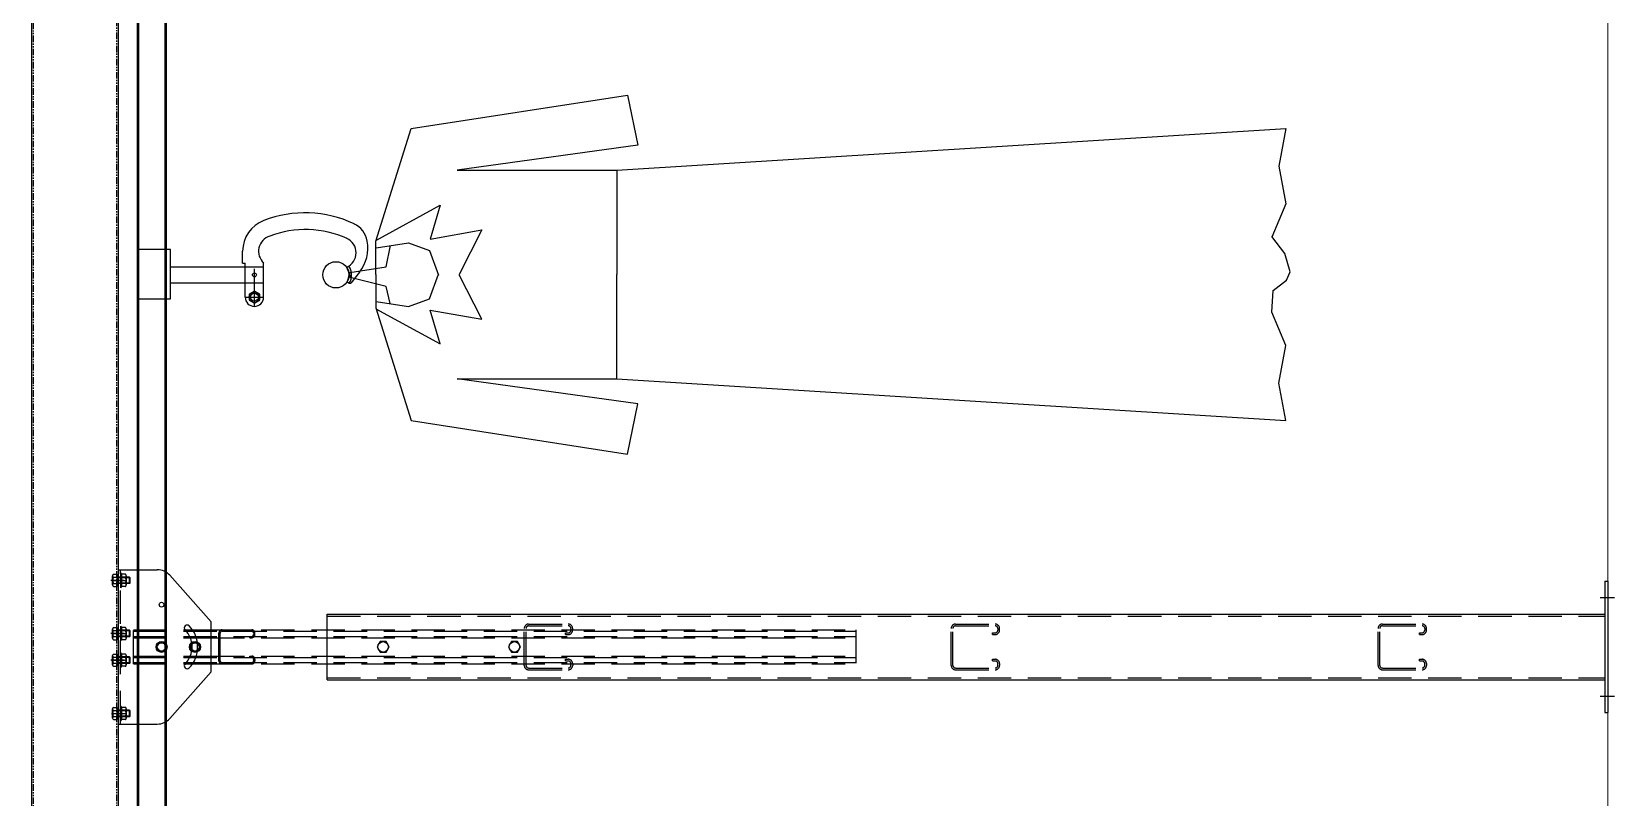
# Model space of a CAD drawing. Header units: millimetres. Extents: x -677815 to 406757, y -145898 to 39000.
# Drawn here: x 399532 to 401941, y -6275 to -5109 of the extents above; entities that cross this region are included whole.
import ezdxf

# ---------------------------------------------------------------- set-up
doc = ezdxf.new("R2010")
doc.units = ezdxf.units.MM
doc.header["$LTSCALE"] = 8
for name, pattern in [('Xref Conv Trash$0$AM_ISO02W050', [7.5, 6, -1.5]), ('Xref Conv Trash$0$CENTER', [7, 4, -1, 1, -1]), ('Xref Conv Trash$0$HIDDEN', [9.525, 6.35, -3.175]), ('Xref Conv Trash$0$PHANTOM', [2.5, 1.25, -0.25, 0.25, -0.25, 0.25, -0.25])]:
    doc.linetypes.add(name, pattern=pattern)
for name, color, linetype in [('Xref Conv Trash$0$15 Traffic Rail', 82, 'Continuous'), ('Xref Conv Trash$0$16 Droppers', 7, 'Continuous'), ('Xref Conv Trash$0$17 G Brackets', 7, 'Continuous'), ('Xref Conv Trash$0$GARMENT', 8, 'Continuous')]:
    doc.layers.add(name, color=color, linetype=linetype)
for name, color, linetype, lineweight in [('Xref Conv Trash$0$A-FLOR-LEVL', 8, 'Continuous', 9), ('Xref Conv Trash$0$Conv - Trash', 1, 'Continuous', 25), ('Xref Conv Trash$0$GOH - Stanchion', 8, 'Continuous', 50), ('Xref Conv Trash$0$Hidden', 9, 'Xref Conv Trash$0$AM_ISO02W050', 25)]:
    doc.layers.add(name, color=color, linetype=linetype, lineweight=lineweight)

# ---------------------------------------------------------------- blocks, each defined once
blk = doc.blocks.new('Xref Conv Trash$0$G Bracket-flat-71')
at = {"layer": 'Xref Conv Trash$0$17 G Brackets'}
for p, q in [((-48, 124), (9.2, 124)), ((-38.6, 132), (-43.2, 124)), ((-43.2, 124), (-38.6, 116)), ((-29.4, 132), (-38.6, 132)), ((-34, 138), (18, 138)), ((-34, 138), (-34, 110)), ((-24.8, 124), (-29.4, 132)), ((-29.4, 116), (-24.8, 124)), ((18, 142), (18, 138)), ((18, 142), (36, 142)), ((-38.6, 116), (-29.4, 116)), ((-34, 110), (18, 110)), ((-10.6, -17), (-12.7, -20.4)), ((-12.7, -20.4), (-12.7, -22.8)), ((4.1, -36), (-12.7, -22.8))]:
    blk.add_line(p, q, dxfattribs=at)
for centre, radius in [((-34, 124), 8), ((-34, 124), 6), ((0, 124), 3)]:
    blk.add_circle(centre, radius, dxfattribs=at)
for centre, radius, start, end in [((-34, 124), 14, 90, 270), ((36, 92), 50, 21, 90), ((36, 93.8), 24, 16.9831, 138.0414), ((-83, 46.3), 152, 335.3833, 21), ((-81.6, 46.8), 176, 335, 21), ((0, 0), 24, 238, 303.8591), ((0, 0), 20, 238, 304.9827), ((33.5, -6.8), 24, 203.457, 335.9103), ((41.1, 11.3), 60, 232, 280), ((45.3, -12.3), 36, 280, 335)]:
    blk.add_arc(centre, radius, start, end, dxfattribs=at)
blk = doc.blocks.new('Xref Conv Trash$0$GOH Transport Rail Section')
at = {"layer": 'Xref Conv Trash$0$15 Traffic Rail'}
blk.add_circle((-1, -301.6, 0.5), 20, dxfattribs=at)
at = {"layer": 'Xref Conv Trash$0$16 Droppers'}
for p, q in [((-13, -50, 0.5), (-13, -191.6, 0.5)), ((-13, -50, 0.5), (-13, -191.9, 0.5)), ((11, -50, 0.5), (11, -191.6, 0.5)), ((11, -50, 0.5), (11, -191.9, 0.5))]:
    blk.add_line(p, q, dxfattribs=at)
blk.add_lwpolyline([(37.5, -50), (37.5, 0), (-37.5, 0), (-37.5, -50)], close=True, dxfattribs=at)
blk.add_lwpolyline([(37.5, -50), (37.5, 0), (-37.5, 0), (-37.5, -50)], close=True, dxfattribs=at)
at = {"layer": 'Xref Conv Trash$0$17 G Brackets'}
blk.add_blockref('Xref Conv Trash$0$G Bracket-flat-71', (-1, -301.6, 0.5), dxfattribs=at)
blk = doc.blocks.new('Xref Conv Trash$0$Hanging Long')
at = {"layer": 'Xref Conv Trash$0$GARMENT'}
for p, q in [((-3.8, -0.3), (3.8, 0.3)), ((3.8, 0.3), (12.2, -55.3)), ((-17.5, -55.3), (-3.8, -0.3)), ((-50.4, -39.3), (-222, -93.3)), ((-51.5, -39.5), (-105.2, -137.3)), ((0.4, -39.3), (-50.4, -39.3)), ((-40.4, -40), (-48.1, -88.9)), ((0.4, -39.3), (51.2, -39.3)), ((41.1, -40), (48.9, -88.9)), ((51.2, -39.3), (222.7, -93.3)), ((52.2, -39.5), (105.9, -137.3)), ((-43.7, -61.2), (-17.5, -55.3)), ((12.2, -55.3), (44.6, -61.8)), ((-222, -93.3), (-272.8, -422.4)), ((-48.1, -88.9), (-36.5, -120.9)), ((48.9, -88.9), (37.2, -120.9)), ((222.7, -93.3), (273.5, -422.4)), ((-105.2, -137.3), (-53.6, -122.3)), ((-53.6, -122.3), (-67.7, -200.9)), ((-36.5, -120.9), (1.2, -135)), ((37.2, -120.9), (-0.4, -135)), ((54.4, -122.3), (68.5, -200.9)), ((105.9, -137.3), (54.4, -122.3)), ((-196.5, -438.5), (-158.4, -163.4)), ((-158.4, -163.4), (-158.4, -406.2)), ((-67.7, -200.9), (0.1, -166.1)), ((68.5, -200.9), (0.7, -166.1)), ((159.2, -163.4), (159.2, -406.2)), ((197.3, -438.5), (159.2, -163.4)), ((-158.4, -406.2), (-222, -1425)), ((-158.4, -406.2), (0.4, -406.2)), ((159.2, -406.2), (0.4, -406.2)), ((159.2, -406.2), (222.7, -1425)), ((-272.8, -422.4), (-196.5, -438.5)), ((273.5, -422.4), (197.3, -438.5)), ((-222, -1425), (-164.8, -1414.2)), ((-164.8, -1414.2), (-107.6, -1425)), ((-164.8, -1414.2), (-164.8, -1414.2)), ((-107.6, -1425), (-56.8, -1403.4)), ((-56.8, -1403.4), (-56.8, -1403.4)), ((-56.8, -1403.4), (-56.8, -1403.4)), ((-56.8, -1403.4), (-24, -1405.6)), ((-24, -1405.6), (-8.2, -1425.9)), ((32.7, -1423.3), (58.4, -1403.8)), ((108.4, -1425), (57.5, -1403.4)), ((57.5, -1403.4), (57.5, -1403.4)), ((57.5, -1403.4), (57.5, -1403.4)), ((165.5, -1414.2), (108.4, -1425)), ((222.7, -1425), (165.5, -1414.2)), ((165.5, -1414.2), (165.5, -1414.2)), ((-222, -1425), (-222, -1425)), ((-107.6, -1425), (-107.6, -1425)), ((-107.6, -1425), (-107.6, -1425)), ((-8.2, -1425.9), (4.4, -1431.3)), ((4.4, -1431.3), (32.7, -1423.3)), ((108.4, -1425), (108.4, -1425)), ((108.4, -1425), (108.4, -1425)), ((222.7, -1425), (222.7, -1425))]:
    blk.add_line(p, q, dxfattribs=at)
blk = doc.blocks.new('*U199')
for p, q in [((5049.9, 1715.7), (36546.9, 7369.9)), ((5073.2, 1585.8), (36570.2, 7240)), ((5073.2, 1585.8), (36570.2, 7240))]:
    blk.add_line(p, q)
at = {"linetype": 'Xref Conv Trash$0$PHANTOM'}
for p, q in [((5065.5, 1716), (36532.1, 7364.7)), ((5072.7, 1588.3), (36569.7, 7242.4))]:
    blk.add_line(p, q, dxfattribs=at)
blk = doc.blocks.new('*U207')
at = {"linetype": 'Continuous'}
for p, q in [((0, 0), (0, -59.2)), ((0, 0), (235, 0)), ((235, 0), (235, -59.2)), ((79.4, -141.4), (8.5, -78.2)), ((155.6, -141.4), (226.5, -78.2)), ((79.4, -141.4), (155.6, -141.4)), ((67.5, -318), (167.5, -318)), ((67.5, -318), (67.5, -2263)), ((167.5, -318), (167.5, -2263)), ((217.5, -2263), (17.5, -2263)), ((17.5, -2263), (17.5, -2268)), ((217.5, -2263), (217.5, -2268)), ((217.5, -2268), (17.5, -2268))]:
    blk.add_line(p, q, dxfattribs=at)
for p, q in [((6.9, 7.5), (6.9, 2)), ((6.9, 2), (25.4, 2)), ((9.2, 9), (11.5, 9)), ((11.5, 9), (11.5, 2)), ((11.5, 9), (20.8, 9)), ((20.8, 9), (20.8, 2)), ((20.8, 9), (23.1, 9)), ((25.4, 7.5), (25.4, 2)), ((88, 7.5), (88, 2)), ((88, 2), (106.5, 2)), ((90.3, 9), (92.6, 9)), ((92.6, 9), (92.6, 2)), ((92.6, 9), (101.8, 9)), ((101.8, 9), (101.8, 2)), ((101.8, 9), (104.2, 9)), ((106.5, 7.5), (106.5, 2)), ((128.5, 7.5), (128.5, 2)), ((128.5, 2), (147, 2)), ((130.8, 9), (133.2, 9)), ((133.2, 9), (133.2, 2)), ((133.2, 9), (142.4, 9)), ((142.4, 9), (142.4, 2)), ((142.4, 9), (144.7, 9)), ((147, 7.5), (147, 2)), ((209.6, 7.5), (209.6, 2)), ((209.6, 2), (228.1, 2)), ((211.9, 9), (214.2, 9)), ((214.2, 9), (214.2, 2)), ((214.2, 9), (223.5, 9)), ((223.5, 9), (223.5, 2)), ((223.5, 9), (225.8, 9)), ((228.1, 7.5), (228.1, 2)), ((117.5, -109.3), (111.1, -113)), ((111.1, -113), (111.1, -120.4)), ((111.1, -120.4), (117.5, -124.1)), ((123.9, -113), (117.5, -109.3)), ((117.5, -124.1), (123.9, -120.4)), ((123.9, -120.4), (123.9, -113))]:
    blk.add_line(p, q)
at = {"linetype": 'Xref Conv Trash$0$CENTER'}
for p, q in [((42.5, -2256.2), (42.5, -2277.8)), ((192.5, -2256.2), (192.5, -2277.8))]:
    blk.add_line(p, q, dxfattribs=at)
for points in [[(111.1, -69.4), (117.5, -73.1), (123.9, -69.4), (123.9, -62), (117.5, -58.3), (111.1, -62)], [(109.5, -407.7), (117.5, -412.4), (125.5, -407.7), (125.5, -398.5), (117.5, -393.9), (109.5, -398.5)], [(109.5, -607.7), (117.5, -612.4), (125.5, -607.7), (125.5, -598.5), (117.5, -593.9), (109.5, -598.5)]]:
    blk.add_lwpolyline(points, close=True)
for centre, radius in [((117.5, -65.7), 8.4), ((117.5, -65.7), 6.4), ((117.5, -116.7), 8.4), ((117.5, -116.7), 6.4), ((117.5, -403.1), 8), ((117.5, -603.1), 8)]:
    blk.add_circle(centre, radius)
at = {"linetype": 'Continuous'}
blk.add_circle((181.8, -65.7), 3.6, dxfattribs=at)
for centre, radius, start, end in [((9.2, 6.5), 2.53, 23.991, 156.009), ((16.1, 1.1), 7.86, 54.0166, 125.9834), ((23.1, 6.5), 2.53, 23.991, 156.009), ((90.3, 6.5), 2.53, 23.991, 156.009), ((97.2, 1.1), 7.86, 54.0166, 125.9834), ((104.2, 6.5), 2.53, 23.991, 156.009), ((130.8, 6.5), 2.53, 23.991, 156.009), ((137.8, 1.1), 7.86, 54.0166, 125.9834), ((144.7, 6.5), 2.53, 23.991, 156.009), ((211.9, 6.5), 2.53, 23.991, 156.009), ((218.8, 1.1), 7.86, 54.0166, 125.9834), ((225.8, 6.5), 2.53, 23.991, 156.009)]:
    blk.add_arc(centre, radius, start, end)
for centre, radius, start, end in [((25.4, -59.2), 25.4, 180, 228.2691), ((209.6, -59.2), 25.4, 311.7309, 0), ((88.7, -104.7), 4.4, 45, 225), ((116.3, -77.6), 43.1, 224.5473, 271.6144), ((117.5, -75.9), 36.4, 225, 270), ((117.5, -75.9), 36.4, 270, 315), ((118.7, -77.6), 43.1, 268.3856, 315.4527), ((146.3, -104.7), 4.4, 315, 135)]:
    blk.add_arc(centre, radius, start, end, dxfattribs=at)
at = {"layer": 'Xref Conv Trash$0$Hidden', "linetype": 'Xref Conv Trash$0$HIDDEN'}
for p, q in [((11.1, -17), (11.1, 2)), ((12.1, -18), (12.1, 2)), ((20.1, -18), (20.1, 2)), ((21.1, -17), (21.1, 2)), ((92.2, -17), (92.2, 2)), ((93.2, -18), (93.2, 2)), ((101.2, -18), (101.2, 2)), ((102.2, -17), (102.2, 2)), ((132.8, -17), (132.8, 2)), ((133.8, -18), (133.8, 2)), ((141.8, -18), (141.8, 2)), ((142.8, -17), (142.8, 2)), ((213.8, -17), (213.8, 2)), ((214.8, -18), (214.8, 2)), ((222.8, -18), (222.8, 2)), ((223.8, -17), (223.8, 2)), ((0, -3), (235, -3)), ((12.1, -18), (11.1, -17)), ((11.1, -17), (21.1, -17)), ((12.1, -18), (20.1, -18)), ((20.1, -18), (21.1, -17)), ((91.5, -23), (91.5, -163.8)), ((91.5, -23), (143.5, -23)), ((92.2, -17), (102.2, -17)), ((93.2, -18), (92.2, -17)), ((93.2, -18), (101.2, -18)), ((93.5, -23), (93.5, -1123)), ((101.2, -18), (102.2, -17)), ((101.5, -23), (101.5, -1123)), ((103.5, -23), (103.5, -163.8)), ((131.5, -23), (131.5, -163.8)), ((132.8, -17), (142.8, -17)), ((133.8, -18), (132.8, -17)), ((133.5, -23), (133.5, -1123)), ((133.8, -18), (141.8, -18)), ((141.5, -23), (141.5, -1123)), ((141.8, -18), (142.8, -17)), ((143.5, -23), (143.5, -163.8)), ((213.8, -17), (223.8, -17)), ((214.8, -18), (213.8, -17)), ((214.8, -18), (222.8, -18)), ((222.8, -18), (223.8, -17)), ((91.5, -141.4), (91.5, -1123)), ((103.5, -141.4), (103.5, -1123)), ((131.5, -141.4), (131.5, -1123)), ((143.5, -141.4), (143.5, -1123)), ((91.5, -158), (91.5, -203)), ((93.5, -158), (93.5, -203)), ((96.5, -153), (138.5, -153)), ((96.5, -155), (138.5, -155)), ((141.5, -158), (141.5, -203)), ((143.5, -158), (143.5, -203)), ((96.5, -206), (98.5, -206)), ((98.5, -208), (96.5, -208)), ((101.5, -200), (101.5, -203)), ((101.5, -200), (103.5, -200)), ((103.5, -200), (103.5, -203)), ((131.5, -200), (131.5, -203)), ((131.5, -200), (133.5, -200)), ((133.5, -200), (131.5, -200)), ((133.5, -200), (133.5, -203)), ((133.5, -200), (133.5, -203)), ((138.5, -206), (136.5, -206)), ((136.5, -208), (138.5, -208)), ((70.5, -318), (70.5, -2263)), ((164.5, -318), (164.5, -2263)), ((82.7, -624.7), (82.7, -685)), ((85.3, -624.7), (85.3, -685)), ((89.4, -618), (145.6, -618)), ((89.4, -620.7), (145.6, -620.7)), ((149.7, -624.7), (149.7, -685)), ((152.3, -624.7), (152.3, -685)), ((89.4, -689), (92, -689)), ((92, -691.7), (89.4, -691.7)), ((96.1, -681), (98.7, -681)), ((96.1, -681), (96.1, -685)), ((98.7, -681), (98.7, -685)), ((138.9, -681), (136.3, -681)), ((136.3, -681), (138.9, -681)), ((136.3, -681), (136.3, -685)), ((138.9, -681), (138.9, -685)), ((138.9, -681), (138.9, -685)), ((145.6, -689), (143, -689)), ((143, -691.7), (145.6, -691.7)), ((143.5, -1123), (91.5, -1123)), ((82.7, -1274.7), (82.7, -1335)), ((85.3, -1274.7), (85.3, -1335)), ((89.4, -1268), (145.6, -1268)), ((89.4, -1270.7), (145.6, -1270.7)), ((149.7, -1274.7), (149.7, -1335)), ((152.3, -1274.7), (152.3, -1335)), ((89.4, -1339), (92, -1339)), ((92, -1341.7), (89.4, -1341.7)), ((96.1, -1331), (98.7, -1331)), ((96.1, -1331), (96.1, -1335)), ((98.7, -1331), (98.7, -1335)), ((138.9, -1331), (136.3, -1331)), ((136.3, -1331), (138.9, -1331)), ((136.3, -1331), (136.3, -1335)), ((138.9, -1331), (138.9, -1335)), ((138.9, -1331), (138.9, -1335)), ((145.6, -1339), (143, -1339)), ((143, -1341.7), (145.6, -1341.7)), ((82.7, -1924.7), (82.7, -1985)), ((85.3, -1924.7), (85.3, -1985)), ((89.4, -1918), (145.6, -1918)), ((89.4, -1920.7), (145.6, -1920.7)), ((149.7, -1924.7), (149.7, -1985)), ((152.3, -1924.7), (152.3, -1985)), ((89.4, -1989), (92, -1989)), ((92, -1991.7), (89.4, -1991.7)), ((96.1, -1981), (96.1, -1985)), ((96.1, -1981), (98.7, -1981)), ((98.7, -1981), (98.7, -1985)), ((136.3, -1981), (136.3, -1985)), ((136.3, -1981), (138.9, -1981)), ((138.9, -1981), (136.3, -1981)), ((138.9, -1981), (138.9, -1985)), ((138.9, -1981), (138.9, -1985)), ((145.6, -1989), (143, -1989)), ((143, -1991.7), (145.6, -1991.7))]:
    blk.add_line(p, q, dxfattribs=at)
at = {"layer": 'Xref Conv Trash$0$Hidden', "linetype": 'Xref Conv Trash$0$CENTER'}
for p, q in [((16.1, 10.6), (16.1, -9.3)), ((97.2, -8.6), (97.2, 11.3)), ((97.2, 10.6), (97.2, -9.3)), ((137.8, -8.6), (137.8, 11.3)), ((218.8, -8.6), (218.8, 11.3))]:
    blk.add_line(p, q, dxfattribs=at)
at = {"layer": 'Xref Conv Trash$0$Hidden'}
for p, q in [((16.1, 8.6), (16.1, -11.3)), ((97.2, 8.6), (97.2, -11.3)), ((137.8, 8.6), (137.8, -11.3)), ((218.8, 8.6), (218.8, -11.3))]:
    blk.add_line(p, q, dxfattribs=at)
for points in [[(6.9, -5), (4.9, -3)], [(27.4, -3), (4.9, -3)], [(25.4, -5), (6.9, -5)], [(6.9, -10.5), (6.9, -5)], [(23.1, -12), (20.8, -12), (11.5, -12), (9.2, -12)], [(11.5, -12), (11.5, -5)], [(20.8, -12), (20.8, -5)], [(27.4, -3), (25.4, -5)], [(25.4, -10.5), (25.4, -5)], [(88, -5), (86, -3)], [(108.5, -3), (86, -3)], [(106.5, -5), (88, -5)], [(88, -10.5), (88, -5)], [(104.2, -12), (101.8, -12), (92.6, -12), (90.3, -12)], [(92.6, -12), (92.6, -5)], [(101.8, -12), (101.8, -5)], [(108.5, -3), (106.5, -5)], [(106.5, -10.5), (106.5, -5)], [(128.5, -5), (126.5, -3)], [(149, -3), (126.5, -3)], [(147, -5), (128.5, -5)], [(128.5, -10.5), (128.5, -5)], [(144.7, -12), (142.4, -12), (133.2, -12), (130.8, -12)], [(133.2, -12), (133.2, -5)], [(142.4, -12), (142.4, -5)], [(149, -3), (147, -5)], [(147, -10.5), (147, -5)], [(209.6, -5), (207.6, -3)], [(230.1, -3), (207.6, -3)], [(228.1, -5), (209.6, -5)], [(209.6, -10.5), (209.6, -5)], [(225.8, -12), (223.5, -12), (214.2, -12), (211.9, -12)], [(214.2, -12), (214.2, -5)], [(223.5, -12), (223.5, -5)], [(230.1, -3), (228.1, -5)], [(228.1, -10.5), (228.1, -5)]]:
    blk.add_lwpolyline(points, dxfattribs=at)
for centre, radius, start, end in [((9.2, -9.5), 2.53, 203.991, 336.009), ((16.1, -4.1), 7.86, 234.0166, 305.9834), ((23.1, -9.5), 2.53, 203.991, 336.009), ((90.3, -9.5), 2.53, 203.991, 336.009), ((97.2, -4.1), 7.86, 234.0166, 305.9834), ((104.2, -9.5), 2.53, 203.991, 336.009), ((130.8, -9.5), 2.53, 203.991, 336.009), ((137.8, -4.1), 7.86, 234.0166, 305.9834), ((144.7, -9.5), 2.53, 203.991, 336.009), ((211.9, -9.5), 2.53, 203.991, 336.009), ((218.8, -4.1), 7.86, 234.0166, 305.9834), ((225.8, -9.5), 2.53, 203.991, 336.009)]:
    blk.add_arc(centre, radius, start, end, dxfattribs=at)
at = {"layer": 'Xref Conv Trash$0$Hidden', "linetype": 'Xref Conv Trash$0$HIDDEN'}
for centre, radius, start, end in [((96.5, -158), 5, 90, 180), ((96.5, -158), 3, 90, 180), ((138.5, -158), 5, 0, 90), ((138.5, -158), 3, 0, 90), ((96.5, -203), 5, 180, 270), ((96.5, -203), 5, 180, 270), ((96.5, -203), 3, 180, 270), ((98.5, -203), 3, 270, 0), ((98.5, -203), 5, 270, 0), ((136.5, -203), 5, 180, 270), ((136.5, -203), 3, 180, 270), ((138.5, -203), 5, 270, 0), ((138.5, -203), 3, 270, 0), ((89.4, -624.7), 6.7, 90, 180), ((89.4, -624.7), 4.02, 90, 180), ((145.6, -624.7), 6.7, 0, 90), ((145.6, -624.7), 4.02, 0, 90), ((89.4, -685), 6.7, 180, 270), ((89.4, -685), 6.7, 180, 270), ((89.4, -685), 4.02, 180, 270), ((92, -685), 6.7, 270, 0), ((92, -685), 4.02, 270, 0), ((143, -685), 6.7, 180, 270), ((143, -685), 4.02, 180, 270), ((145.6, -685), 4.02, 270, 0), ((145.6, -685), 6.7, 270, 0), ((89.4, -1274.7), 6.7, 90, 180), ((89.4, -1274.7), 4.02, 90, 180), ((145.6, -1274.7), 6.7, 0, 90), ((145.6, -1274.7), 4.02, 0, 90), ((89.4, -1335), 6.7, 180, 270), ((89.4, -1335), 6.7, 180, 270), ((89.4, -1335), 4.02, 180, 270), ((92, -1335), 6.7, 270, 0), ((92, -1335), 4.02, 270, 0), ((143, -1335), 6.7, 180, 270), ((143, -1335), 4.02, 180, 270), ((145.6, -1335), 4.02, 270, 0), ((145.6, -1335), 6.7, 270, 0), ((89.4, -1924.7), 6.7, 90, 180), ((89.4, -1924.7), 4.02, 90, 180), ((145.6, -1924.7), 6.7, 0, 90), ((145.6, -1924.7), 4.02, 0, 90), ((89.4, -1985), 6.7, 180, 270), ((89.4, -1985), 6.7, 180, 270), ((89.4, -1985), 4.02, 180, 270), ((92, -1985), 4.02, 270, 0), ((92, -1985), 6.7, 270, 0), ((143, -1985), 6.7, 180, 270), ((143, -1985), 4.02, 180, 270), ((145.6, -1985), 6.7, 270, 0), ((145.6, -1985), 4.02, 270, 0)]:
    blk.add_arc(centre, radius, start, end, dxfattribs=at)
blk = doc.blocks.new('Xref Conv Trash')
at = {"layer": 'Xref Conv Trash$0$A-FLOR-LEVL', "linetype": 'Continuous'}
blk.add_line((401931.6, 10636.8), (401931.6, -123289.7), dxfattribs=at)
at = {"layer": 'Xref Conv Trash$0$GOH - Stanchion', "linetype": 'Continuous'}
for p, q in [((399693.2, -3072.9), (399693.2, -13759.1)), ((399735.2, -3072.9), (399735.2, -13759.1))]:
    blk.add_line(p, q, dxfattribs=at)
at = {"rotation": 90.00000000000001}
for name, p in [('Xref Conv Trash$0$Hanging Long', (400016.2, -5479.4)), ('Xref Conv Trash$0$GOH Transport Rail Section', (399693.2, -5478.4, -0.5))]:
    blk.add_blockref(name, p, dxfattribs=at)
at = {"layer": 'Xref Conv Trash$0$Conv - Trash'}
for name, p, rotation in [('*U199', (400328.1, -40094.1), 79.82297319294562), ('*U207', (399663.6, -6163.4), 89.99999999993203)]:
    blk.add_blockref(name, p, dxfattribs=dict(at, rotation=rotation))

msp = doc.modelspace()

# ---------------------------------------------------------------- block references
msp.add_blockref('Xref Conv Trash', (0, 0))

doc.saveas('drawing.dxf')
